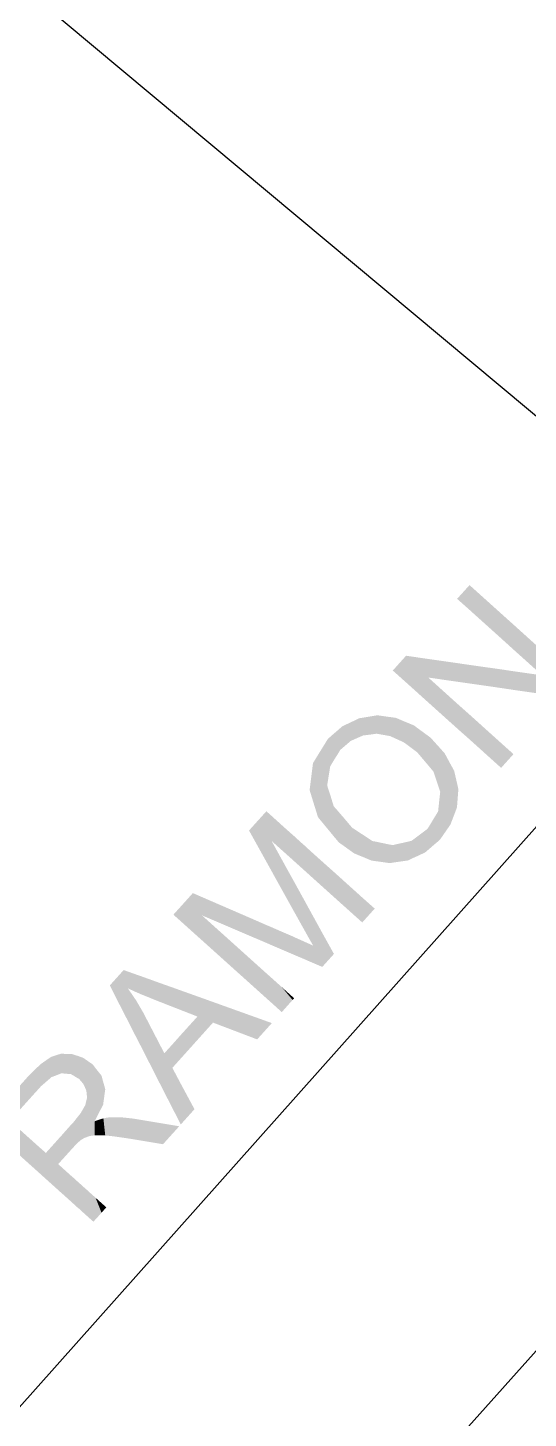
# Model space of a CAD drawing. Header units: inches. Extents: x 0.0008 to 0.0144, y 0.0003 to 0.0113.
# Drawn here: x 0.0131068 to 0.0132759, y 0.0040155 to 0.004485 of the extents above; entities that cross this region are included whole.
import ezdxf

# ---------------------------------------------------------------- set-up
doc = ezdxf.new("R2010")
doc.units = ezdxf.units.IN
doc.header["$MEASUREMENT"] = 0
doc.linetypes.add('STRICHPUNKT', pattern=[25.4, 12.7, -6.35, 0, -6.35])
doc.layers.add('Standard', color=7, linetype='Continuous')

# ---------------------------------------------------------------- blocks, each defined once
blk = doc.blocks.new('*U563')
at = {"color": 7, "linetype": 'ByBlock'}
for points in [[(0.333113, 0.104915), (0.333068, 0.105061), (0.333113, 0.105092)], [(0.333116, 0.104918), (0.333113, 0.105092), (0.333116, 0.105093)], [(0.333174, 0.10494), (0.333116, 0.105093), (0.333174, 0.105112)], [(0.333199, 0.10495), (0.333174, 0.105112), (0.333199, 0.105119)], [(0.333203, 0.104951), (0.333203, 0.105119), (0.333283, 0.104944)], [(0.333283, 0.104944), (0.333283, 0.105116), (0.333294, 0.104938)], [(0.333294, 0.104938), (0.333294, 0.105116), (0.333303, 0.104933)], [(0.333303, 0.104933), (0.333303, 0.105113), (0.333306, 0.104931)], [(0.333306, 0.104931), (0.333306, 0.105112), (0.33334, 0.10491)], [(0.33334, 0.10491), (0.33334, 0.105101), (0.333355, 0.104902)], [(0.333355, 0.104902), (0.333355, 0.105096), (0.333368, 0.104885)], [(0.333368, 0.104885), (0.333368, 0.105091), (0.333369, 0.104885)], [(0.333369, 0.104885), (0.333369, 0.105091), (0.333386, 0.104864)], [(0.333386, 0.104864), (0.333386, 0.105085), (0.333392, 0.104857)], [(0.333392, 0.104857), (0.333392, 0.105082), (0.333404, 0.10483)], [(0.333404, 0.10483), (0.333404, 0.105073), (0.333407, 0.104822)], [(0.333407, 0.104822), (0.333407, 0.105071), (0.333416, 0.104802)], [(0.333022, 0.104835), (0.332917, 0.104926), (0.333022, 0.105029)], [(0.333025, 0.104839), (0.333022, 0.105029), (0.333025, 0.105031)], [(0.333068, 0.104876), (0.333025, 0.105031), (0.333068, 0.105061)], [(0.333416, 0.104802), (0.333416, 0.105065), (0.333422, 0.104742)], [(0.332917, 0.104719), (0.33276, 0.104751), (0.332917, 0.104926)], [(0.33276, 0.104322), (0.332547, 0.104514), (0.33276, 0.104751)], [(0.333416, 0.104403), (0.333407, 0.10468), (0.333416, 0.104718)], [(0.333422, 0.104405), (0.333416, 0.104718), (0.333422, 0.104742)], [(0.333355, 0.104367), (0.33334, 0.104576), (0.333355, 0.104594)], [(0.333368, 0.104379), (0.333355, 0.104594), (0.333368, 0.104611)], [(0.333369, 0.104379), (0.333368, 0.104611), (0.333369, 0.104612)], [(0.333386, 0.104389), (0.333369, 0.104612), (0.333386, 0.104643)], [(0.333392, 0.104393), (0.333386, 0.104643), (0.333392, 0.104653)], [(0.333404, 0.104399), (0.333392, 0.104653), (0.333404, 0.104674)], [(0.333407, 0.1044), (0.333404, 0.104674), (0.333407, 0.10468)], [(0.33276, 0.104322), (0.33276, 0.104544), (0.332917, 0.104181)], [(0.333283, 0.104293), (0.333203, 0.104418), (0.333283, 0.104508)], [(0.333294, 0.104305), (0.333283, 0.104508), (0.333294, 0.104519)], [(0.333303, 0.104315), (0.333294, 0.104519), (0.333303, 0.104529)], [(0.333306, 0.104318), (0.333303, 0.104529), (0.333306, 0.104532)], [(0.33334, 0.104354), (0.333306, 0.104532), (0.33334, 0.104576)], [(0.333495, 0.10442), (0.333486, 0.104539), (0.333495, 0.104543)], [(0.333546, 0.10442), (0.333495, 0.104543), (0.333546, 0.10456)], [(0.333495, 0.10442), (0.333495, 0.104543), (0.333546, 0.10442)], [(0.333549, 0.10442), (0.333546, 0.10456), (0.333549, 0.104561)], [(0.333546, 0.10442), (0.333546, 0.10456), (0.333549, 0.10442)], [(0.33356, 0.10442), (0.333549, 0.104561), (0.33356, 0.104564)], [(0.333549, 0.10442), (0.333549, 0.104561), (0.33356, 0.10442)], [(0.33356, 0.10442), (0.33356, 0.104564), (0.333562, 0.10442)], [(0.333562, 0.10442), (0.33356, 0.104564), (0.333562, 0.104564)], [(0.333578, 0.104418), (0.333562, 0.104564), (0.333578, 0.104568)], [(0.333562, 0.10442), (0.333562, 0.104564), (0.333578, 0.104418)], [(0.333587, 0.104417), (0.333578, 0.104568), (0.333587, 0.10457)], [(0.333578, 0.104418), (0.333578, 0.104568), (0.333587, 0.104417)], [(0.333599, 0.104416), (0.333587, 0.10457), (0.333599, 0.104572)], [(0.333587, 0.104417), (0.333587, 0.10457), (0.333599, 0.104416)], [(0.333652, 0.10441), (0.333599, 0.104572), (0.333652, 0.104573)], [(0.333599, 0.104416), (0.333599, 0.104572), (0.333652, 0.10441)], [(0.333702, 0.104403), (0.333652, 0.104573), (0.333702, 0.104575)], [(0.333652, 0.10441), (0.333652, 0.104573), (0.333702, 0.104403)], [(0.333702, 0.104403), (0.333702, 0.104575), (0.33377, 0.104393)], [(0.33377, 0.104393), (0.33377, 0.104568), (0.333815, 0.104386)], [(0.333815, 0.104386), (0.333815, 0.104563), (0.334074, 0.104343)], [(0.334074, 0.104343), (0.333815, 0.104563), (0.334074, 0.10452)], [(0.332917, 0.104181), (0.332917, 0.104403), (0.333022, 0.104087)], [(0.333174, 0.10395), (0.333116, 0.104321), (0.333174, 0.104386)], [(0.333199, 0.1042), (0.333174, 0.104386), (0.333199, 0.104414)], [(0.333203, 0.104204), (0.333199, 0.104414), (0.333203, 0.104418)], [(0.333022, 0.104087), (0.333022, 0.104309), (0.333025, 0.104084)], [(0.333025, 0.104084), (0.333025, 0.104307), (0.333068, 0.104045)], [(0.333113, 0.104005), (0.333068, 0.104268), (0.333113, 0.104318)], [(0.333068, 0.104045), (0.333068, 0.104268), (0.333113, 0.104005)], [(0.333116, 0.104002), (0.333113, 0.104318), (0.333116, 0.104321)], [(0.333113, 0.104005), (0.333113, 0.104318), (0.333116, 0.104002)], [(0.333116, 0.104002), (0.333116, 0.104321), (0.333174, 0.10395)], [(0.333174, 0.10395), (0.333174, 0.104172), (0.333199, 0.103927)], [(0.333199, 0.103927), (0.333199, 0.10415), (0.333203, 0.103924)], [(0.333203, 0.103924), (0.333203, 0.104146), (0.333283, 0.103852)], [(0.333283, 0.103852), (0.333283, 0.104074), (0.333294, 0.103842)], [(0.333294, 0.103842), (0.333294, 0.104065), (0.333303, 0.103834)], [(0.333303, 0.103834), (0.333303, 0.104057), (0.333306, 0.103832)], [(0.333306, 0.103832), (0.333306, 0.104054), (0.33334, 0.1038)], [(0.33334, 0.1038), (0.33334, 0.104023), (0.333355, 0.103788)], [(0.333355, 0.103788), (0.333355, 0.10401), (0.333368, 0.103775)], [(0.333368, 0.103775), (0.333368, 0.103998), (0.333369, 0.103775)], [(0.333369, 0.103775), (0.333369, 0.103997), (0.333386, 0.103759)], [(0.333386, 0.103759), (0.333386, 0.103981), (0.333392, 0.103754)], [(0.333392, 0.103754), (0.333392, 0.103976), (0.333404, 0.103743)], [(0.333404, 0.103743), (0.333404, 0.103966), (0.333407, 0.103741)], [(0.333407, 0.103741), (0.333407, 0.103963), (0.333416, 0.103732)], [(0.333416, 0.103732), (0.333416, 0.103955), (0.333422, 0.103727)], [(0.333422, 0.103727), (0.333422, 0.10395), (0.333443, 0.103708)], [(0.333443, 0.103708), (0.333443, 0.10393), (0.333469, 0.103685)], [(0.333469, 0.103685), (0.333469, 0.103908), (0.333477, 0.103678)]]:
    blk.add_solid(points, dxfattribs=at)
at = {"color": 7, "linetype": 'ByBlock', "extrusion": (0, 0, -1)}
for points in [[(-0.333113, 0.104915), (-0.333113, 0.105092), (-0.333116, 0.104918)], [(-0.333116, 0.104918), (-0.333116, 0.105093), (-0.333174, 0.10494)], [(-0.333174, 0.10494), (-0.333174, 0.105112), (-0.333199, 0.10495)], [(-0.333199, 0.10495), (-0.333199, 0.105119), (-0.333203, 0.104951)], [(-0.333203, 0.104951), (-0.333199, 0.105119), (-0.333203, 0.105119)], [(-0.333283, 0.104944), (-0.333203, 0.105119), (-0.333283, 0.105116)], [(-0.333294, 0.104938), (-0.333283, 0.105116), (-0.333294, 0.105116)], [(-0.333303, 0.104933), (-0.333294, 0.105116), (-0.333303, 0.105113)], [(-0.333306, 0.104931), (-0.333303, 0.105113), (-0.333306, 0.105112)], [(-0.33334, 0.10491), (-0.333306, 0.105112), (-0.33334, 0.105101)], [(-0.333355, 0.104902), (-0.33334, 0.105101), (-0.333355, 0.105096)], [(-0.333368, 0.104885), (-0.333355, 0.105096), (-0.333368, 0.105091)], [(-0.333369, 0.104885), (-0.333368, 0.105091), (-0.333369, 0.105091)], [(-0.333386, 0.104864), (-0.333369, 0.105091), (-0.333386, 0.105085)], [(-0.333392, 0.104857), (-0.333386, 0.105085), (-0.333392, 0.105082)], [(-0.333404, 0.10483), (-0.333392, 0.105082), (-0.333404, 0.105073)], [(-0.333407, 0.104822), (-0.333404, 0.105073), (-0.333407, 0.105071)], [(-0.333416, 0.104802), (-0.333407, 0.105071), (-0.333416, 0.105065)], [(-0.333022, 0.104835), (-0.333022, 0.105029), (-0.333025, 0.104839)], [(-0.333025, 0.104839), (-0.333025, 0.105031), (-0.333068, 0.104876)], [(-0.333068, 0.104876), (-0.333068, 0.105061), (-0.333113, 0.104915)], [(-0.333422, 0.104742), (-0.333416, 0.105065), (-0.333422, 0.105061)], [(-0.333422, 0.104405), (-0.333422, 0.105061), (-0.333443, 0.104413)], [(-0.333443, 0.104413), (-0.333422, 0.105061), (-0.333443, 0.105046)], [(-0.333443, 0.104413), (-0.333443, 0.105046), (-0.333469, 0.104417)], [(-0.333469, 0.104417), (-0.333443, 0.105046), (-0.333469, 0.105029)], [(-0.333469, 0.104417), (-0.333469, 0.105029), (-0.333477, 0.104418)], [(-0.333477, 0.104418), (-0.333469, 0.105029), (-0.333477, 0.105019)], [(-0.333477, 0.104418), (-0.333477, 0.105019), (-0.333486, 0.104419)], [(-0.333486, 0.104419), (-0.333477, 0.105019), (-0.333486, 0.105007)], [(-0.333486, 0.104539), (-0.333486, 0.105007), (-0.333495, 0.104556)], [(-0.333495, 0.104556), (-0.333486, 0.105007), (-0.333495, 0.104995)], [(-0.333495, 0.104556), (-0.333495, 0.104995), (-0.333546, 0.104655)], [(-0.333546, 0.104655), (-0.333495, 0.104995), (-0.333546, 0.104931)], [(-0.332917, 0.104719), (-0.332917, 0.104926), (-0.333022, 0.104835)], [(-0.333546, 0.104655), (-0.333546, 0.104931), (-0.333549, 0.10466)], [(-0.333549, 0.10466), (-0.333546, 0.104931), (-0.333549, 0.10492)], [(-0.333549, 0.10466), (-0.333549, 0.10492), (-0.33356, 0.104683)], [(-0.33356, 0.104683), (-0.333549, 0.10492), (-0.33356, 0.104879)], [(-0.33356, 0.104683), (-0.33356, 0.104879), (-0.333562, 0.104697)], [(-0.333562, 0.104697), (-0.33356, 0.104879), (-0.333562, 0.104872)], [(-0.333562, 0.104697), (-0.333562, 0.104872), (-0.333578, 0.104815)], [(-0.33276, 0.104544), (-0.33276, 0.104751), (-0.332917, 0.104719)], [(-0.333416, 0.104403), (-0.333416, 0.104718), (-0.333422, 0.104405)], [(-0.333355, 0.104367), (-0.333355, 0.104594), (-0.333368, 0.104379)], [(-0.333368, 0.104379), (-0.333368, 0.104611), (-0.333369, 0.104379)], [(-0.333369, 0.104379), (-0.333369, 0.104612), (-0.333386, 0.104389)], [(-0.333386, 0.104389), (-0.333386, 0.104643), (-0.333392, 0.104393)], [(-0.333392, 0.104393), (-0.333392, 0.104653), (-0.333404, 0.104399)], [(-0.333404, 0.104399), (-0.333404, 0.104674), (-0.333407, 0.1044)], [(-0.333407, 0.1044), (-0.333407, 0.10468), (-0.333416, 0.104403)], [(-0.332917, 0.104181), (-0.33276, 0.104544), (-0.332917, 0.104403)], [(-0.333283, 0.104293), (-0.333283, 0.104508), (-0.333294, 0.104305)], [(-0.333294, 0.104305), (-0.333294, 0.104519), (-0.333303, 0.104315)], [(-0.333303, 0.104315), (-0.333303, 0.104529), (-0.333306, 0.104318)], [(-0.333306, 0.104318), (-0.333306, 0.104532), (-0.33334, 0.104354)], [(-0.33334, 0.104354), (-0.33334, 0.104576), (-0.333355, 0.104367)], [(-0.333486, 0.104419), (-0.333486, 0.104539), (-0.333495, 0.10442)], [(-0.33377, 0.104393), (-0.333702, 0.104575), (-0.33377, 0.104568)], [(-0.333815, 0.104386), (-0.33377, 0.104568), (-0.333815, 0.104563)], [(-0.334074, 0.104343), (-0.334074, 0.10452), (-0.334213, 0.104497)], [(-0.333022, 0.104087), (-0.332917, 0.104403), (-0.333022, 0.104309)], [(-0.333174, 0.104172), (-0.333174, 0.104386), (-0.333199, 0.1042)], [(-0.333199, 0.1042), (-0.333199, 0.104414), (-0.333203, 0.104204)], [(-0.333203, 0.104204), (-0.333203, 0.104418), (-0.333283, 0.104293)], [(-0.333025, 0.104084), (-0.333022, 0.104309), (-0.333025, 0.104307)], [(-0.333068, 0.104045), (-0.333025, 0.104307), (-0.333068, 0.104268)], [(-0.333199, 0.103927), (-0.333174, 0.104172), (-0.333199, 0.10415)], [(-0.333203, 0.103924), (-0.333199, 0.10415), (-0.333203, 0.104146)], [(-0.333283, 0.103852), (-0.333203, 0.104146), (-0.333283, 0.104074)], [(-0.333294, 0.103842), (-0.333283, 0.104074), (-0.333294, 0.104065)], [(-0.333303, 0.103834), (-0.333294, 0.104065), (-0.333303, 0.104057)], [(-0.333306, 0.103832), (-0.333303, 0.104057), (-0.333306, 0.104054)], [(-0.33334, 0.1038), (-0.333306, 0.104054), (-0.33334, 0.104023)], [(-0.333355, 0.103788), (-0.33334, 0.104023), (-0.333355, 0.10401)], [(-0.333368, 0.103775), (-0.333355, 0.10401), (-0.333368, 0.103998)], [(-0.333369, 0.103775), (-0.333368, 0.103998), (-0.333369, 0.103997)], [(-0.333386, 0.103759), (-0.333369, 0.103997), (-0.333386, 0.103981)], [(-0.333392, 0.103754), (-0.333386, 0.103981), (-0.333392, 0.103976)], [(-0.333404, 0.103743), (-0.333392, 0.103976), (-0.333404, 0.103966)], [(-0.333407, 0.103741), (-0.333404, 0.103966), (-0.333407, 0.103963)], [(-0.333416, 0.103732), (-0.333407, 0.103963), (-0.333416, 0.103955)], [(-0.333422, 0.103727), (-0.333416, 0.103955), (-0.333422, 0.10395)], [(-0.333443, 0.103708), (-0.333422, 0.10395), (-0.333443, 0.10393)], [(-0.333469, 0.103685), (-0.333443, 0.10393), (-0.333469, 0.103908)], [(-0.333477, 0.103678), (-0.333469, 0.103908), (-0.333477, 0.1039)], [(-0.333477, 0.103678), (-0.333477, 0.1039), (-0.333486, 0.103689)], [(-0.333486, 0.103689), (-0.333477, 0.1039), (-0.333486, 0.103892)], [(-0.333486, 0.103689), (-0.333486, 0.103892), (-0.333495, 0.103698)], [(-0.333495, 0.103698), (-0.333486, 0.103892), (-0.333495, 0.103884)], [(-0.333495, 0.103698), (-0.333495, 0.103884), (-0.333546, 0.103755)], [(-0.333546, 0.103755), (-0.333495, 0.103884), (-0.333546, 0.103838)], [(-0.333546, 0.103755), (-0.333546, 0.103838), (-0.333549, 0.103758)], [(-0.333549, 0.103758), (-0.333546, 0.103838), (-0.333549, 0.103836)], [(-0.333549, 0.103758), (-0.333549, 0.103836), (-0.33356, 0.103771)], [(-0.33356, 0.103771), (-0.333549, 0.103836), (-0.33356, 0.103825)], [(-0.33356, 0.103771), (-0.33356, 0.103825), (-0.333562, 0.103773)], [(-0.333562, 0.103773), (-0.33356, 0.103825), (-0.333562, 0.103824)], [(-0.333562, 0.103773), (-0.333562, 0.103824), (-0.333578, 0.103791)], [(-0.333578, 0.103791), (-0.333562, 0.103824), (-0.333578, 0.103809)], [(-0.333578, 0.103791), (-0.333578, 0.103809), (-0.333587, 0.103801)]]:
    blk.add_solid(points, dxfattribs=at)
blk = doc.blocks.new('*U564')
at = {"color": 7, "linetype": 'ByBlock'}
for points in [[(0.333736, 0.105471), (0.333617, 0.105705), (0.333736, 0.105837)], [(0.333736, 0.105471), (0.333736, 0.105837), (0.333772, 0.105402)], [(0.333772, 0.10568), (0.333772, 0.105824), (0.333842, 0.105648)], [(0.333842, 0.105648), (0.333842, 0.105799), (0.333883, 0.10563)], [(0.333772, 0.105402), (0.333772, 0.10568), (0.333842, 0.105264)], [(0.333883, 0.10563), (0.333883, 0.105785), (0.333905, 0.105621)], [(0.333905, 0.105621), (0.333905, 0.105777), (0.334024, 0.105573)], [(0.334024, 0.105573), (0.334024, 0.105734), (0.334085, 0.105549)], [(0.334085, 0.105549), (0.334085, 0.105712), (0.334154, 0.105522)], [(0.334154, 0.105522), (0.334154, 0.105688), (0.334226, 0.105494)], [(0.333842, 0.105264), (0.333842, 0.105578), (0.333883, 0.105185)], [(0.334226, 0.105494), (0.334226, 0.105662), (0.334344, 0.105448)], [(0.334344, 0.105448), (0.334344, 0.10562), (0.334369, 0.105438)], [(0.334503, 0.105386), (0.334503, 0.105563), (0.334882, 0.105242)], [(0.334882, 0.105242), (0.334503, 0.105563), (0.334882, 0.105427)], [(0.333883, 0.105185), (0.333883, 0.105508), (0.333905, 0.105142)], [(0.333905, 0.105142), (0.333905, 0.10547), (0.334024, 0.104908)], [(0.334369, 0.105237), (0.334344, 0.10541), (0.334369, 0.105438)], [(0.334344, 0.105209), (0.334226, 0.10528), (0.334344, 0.10541)], [(0.334024, 0.104908), (0.334024, 0.105241), (0.334085, 0.104788)], [(0.334154, 0.104654), (0.334085, 0.105123), (0.334154, 0.105199)], [(0.334226, 0.105078), (0.334154, 0.105199), (0.334226, 0.10528)], [(0.334085, 0.104788), (0.334085, 0.105123), (0.334154, 0.104654)], [(0.334154, 0.104654), (0.334154, 0.104998), (0.334226, 0.104512)]]:
    blk.add_solid(points, dxfattribs=at)
at = {"color": 7, "linetype": 'ByBlock', "extrusion": (0, 0, -1)}
for points in [[(-0.333772, 0.105402), (-0.333736, 0.105837), (-0.333772, 0.105824)], [(-0.333842, 0.105648), (-0.333772, 0.105824), (-0.333842, 0.105799)], [(-0.333883, 0.10563), (-0.333842, 0.105799), (-0.333883, 0.105785)], [(-0.333842, 0.105264), (-0.333772, 0.10568), (-0.333842, 0.105578)], [(-0.333905, 0.105621), (-0.333883, 0.105785), (-0.333905, 0.105777)], [(-0.334024, 0.105573), (-0.333905, 0.105777), (-0.334024, 0.105734)], [(-0.334085, 0.105549), (-0.334024, 0.105734), (-0.334085, 0.105712)], [(-0.334154, 0.105522), (-0.334085, 0.105712), (-0.334154, 0.105688)], [(-0.334226, 0.105494), (-0.334154, 0.105688), (-0.334226, 0.105662)], [(-0.333883, 0.105185), (-0.333842, 0.105578), (-0.333883, 0.105508)], [(-0.334344, 0.105448), (-0.334226, 0.105662), (-0.334344, 0.10562)], [(-0.334369, 0.105438), (-0.334344, 0.10562), (-0.334369, 0.105611)], [(-0.334369, 0.105237), (-0.334369, 0.105611), (-0.334503, 0.105386)], [(-0.334503, 0.105386), (-0.334369, 0.105611), (-0.334503, 0.105563)], [(-0.333905, 0.105142), (-0.333883, 0.105508), (-0.333905, 0.10547)], [(-0.334024, 0.104908), (-0.333905, 0.10547), (-0.334024, 0.105241)], [(-0.334344, 0.105209), (-0.334344, 0.10541), (-0.334369, 0.105237)], [(-0.334882, 0.105242), (-0.334882, 0.105427), (-0.335008, 0.105382)], [(-0.334085, 0.104788), (-0.334024, 0.105241), (-0.334085, 0.105123)], [(-0.334154, 0.104998), (-0.334154, 0.105199), (-0.334226, 0.105078)], [(-0.334226, 0.105078), (-0.334226, 0.10528), (-0.334344, 0.105209)], [(-0.334226, 0.104512), (-0.334154, 0.104998), (-0.334226, 0.104862)], [(-0.334226, 0.104512), (-0.334226, 0.104862), (-0.334344, 0.104643)]]:
    blk.add_solid(points, dxfattribs=at)
blk = doc.blocks.new('*U565')
at = {"color": 7, "linetype": 'ByBlock'}
for points in [[(0.334961, 0.106766), (0.334812, 0.107034), (0.334961, 0.107199)], [(0.334961, 0.106766), (0.334961, 0.107199), (0.335006, 0.106685)], [(0.335006, 0.106944), (0.335006, 0.107159), (0.335093, 0.106866)], [(0.335093, 0.106866), (0.335093, 0.10708), (0.335186, 0.106783)], [(0.335186, 0.106783), (0.335186, 0.106997), (0.3352, 0.10677)], [(0.3352, 0.10677), (0.3352, 0.106985), (0.335259, 0.106717)], [(0.335006, 0.106685), (0.335006, 0.106944), (0.335093, 0.106528)], [(0.335259, 0.106717), (0.335259, 0.106931), (0.33529, 0.106689)], [(0.33529, 0.106689), (0.33529, 0.106904), (0.335319, 0.106663)], [(0.335319, 0.106663), (0.335319, 0.106877), (0.335363, 0.106623)], [(0.335093, 0.106528), (0.335093, 0.106786), (0.335186, 0.106361)], [(0.335363, 0.106623), (0.335363, 0.106837), (0.335441, 0.106553)], [(0.335441, 0.106553), (0.335441, 0.106767), (0.335541, 0.106463)], [(0.335541, 0.106463), (0.335541, 0.106678), (0.335784, 0.106245)], [(0.335186, 0.106361), (0.335186, 0.106618), (0.3352, 0.106336)], [(0.3352, 0.106336), (0.3352, 0.106593), (0.335259, 0.10623)], [(0.33433, 0.106162), (0.334163, 0.106312), (0.33433, 0.106497)], [(0.33433, 0.106162), (0.33433, 0.106497), (0.334408, 0.106092)], [(0.334408, 0.106306), (0.334408, 0.106463), (0.334812, 0.106133)], [(0.334812, 0.106133), (0.334408, 0.106463), (0.334812, 0.106288)], [(0.335259, 0.10623), (0.335259, 0.106486), (0.33529, 0.106175)], [(0.33529, 0.106175), (0.33529, 0.10643), (0.335319, 0.106123)], [(0.334408, 0.106092), (0.334408, 0.106306), (0.334812, 0.105729)], [(0.334812, 0.106133), (0.334812, 0.106288), (0.334961, 0.10607)], [(0.335319, 0.106123), (0.335319, 0.106377), (0.335363, 0.106046)], [(0.335363, 0.105897), (0.335363, 0.106297), (0.335441, 0.105864)], [(0.334961, 0.10607), (0.334961, 0.106223), (0.335006, 0.10605)], [(0.335006, 0.10605), (0.335006, 0.106204), (0.335093, 0.106013)], [(0.335093, 0.106013), (0.335093, 0.106166), (0.335186, 0.105973)], [(0.335186, 0.105973), (0.335186, 0.106126), (0.3352, 0.105967)], [(0.3352, 0.105967), (0.3352, 0.106119), (0.335259, 0.105942)], [(0.335259, 0.105942), (0.335259, 0.106093), (0.33529, 0.105929)], [(0.33529, 0.105929), (0.33529, 0.106079), (0.335319, 0.105916)], [(0.335319, 0.105916), (0.335319, 0.106066), (0.335363, 0.105897)], [(0.334812, 0.105729), (0.334812, 0.105943), (0.334961, 0.105595)], [(0.334961, 0.105595), (0.334961, 0.105809), (0.335006, 0.105555)], [(0.335006, 0.105555), (0.335006, 0.105769), (0.335093, 0.105476)]]:
    blk.add_solid(points, dxfattribs=at)
at = {"color": 7, "linetype": 'ByBlock', "extrusion": (0, 0, -1)}
for points in [[(-0.335006, 0.106685), (-0.334961, 0.107199), (-0.335006, 0.107159)], [(-0.335093, 0.106866), (-0.335006, 0.107159), (-0.335093, 0.10708)], [(-0.335186, 0.106783), (-0.335093, 0.10708), (-0.335186, 0.106997)], [(-0.3352, 0.10677), (-0.335186, 0.106997), (-0.3352, 0.106985)], [(-0.335259, 0.106717), (-0.3352, 0.106985), (-0.335259, 0.106931)], [(-0.335093, 0.106528), (-0.335006, 0.106944), (-0.335093, 0.106786)], [(-0.33529, 0.106689), (-0.335259, 0.106931), (-0.33529, 0.106904)], [(-0.335319, 0.106663), (-0.33529, 0.106904), (-0.335319, 0.106877)], [(-0.335363, 0.106623), (-0.335319, 0.106877), (-0.335363, 0.106837)], [(-0.335186, 0.106361), (-0.335093, 0.106786), (-0.335186, 0.106618)], [(-0.335441, 0.106553), (-0.335363, 0.106837), (-0.335441, 0.106767)], [(-0.335541, 0.106463), (-0.335441, 0.106767), (-0.335541, 0.106678)], [(-0.335784, 0.106245), (-0.335541, 0.106678), (-0.335784, 0.106459)], [(-0.3352, 0.106336), (-0.335186, 0.106618), (-0.3352, 0.106593)], [(-0.335259, 0.10623), (-0.3352, 0.106593), (-0.335259, 0.106486)], [(-0.334408, 0.106092), (-0.33433, 0.106497), (-0.334408, 0.106463)], [(-0.33529, 0.106175), (-0.335259, 0.106486), (-0.33529, 0.10643)], [(-0.335319, 0.106123), (-0.33529, 0.10643), (-0.335319, 0.106377)], [(-0.335784, 0.106245), (-0.335784, 0.106459), (-0.335891, 0.106364)], [(-0.334812, 0.105729), (-0.334408, 0.106306), (-0.334812, 0.105943)], [(-0.334961, 0.10607), (-0.334812, 0.106288), (-0.334961, 0.106223)], [(-0.335363, 0.106046), (-0.335319, 0.106377), (-0.335363, 0.106297)], [(-0.335441, 0.105864), (-0.335363, 0.106297), (-0.335441, 0.106155)], [(-0.335006, 0.10605), (-0.334961, 0.106223), (-0.335006, 0.106204)], [(-0.335093, 0.106013), (-0.335006, 0.106204), (-0.335093, 0.106166)], [(-0.335186, 0.105973), (-0.335093, 0.106166), (-0.335186, 0.106126)], [(-0.335441, 0.105864), (-0.335441, 0.106155), (-0.335541, 0.105975)], [(-0.3352, 0.105967), (-0.335186, 0.106126), (-0.3352, 0.106119)], [(-0.335259, 0.105942), (-0.3352, 0.106119), (-0.335259, 0.106093)], [(-0.33529, 0.105929), (-0.335259, 0.106093), (-0.33529, 0.106079)], [(-0.335319, 0.105916), (-0.33529, 0.106079), (-0.335319, 0.106066)], [(-0.335363, 0.105897), (-0.335319, 0.106066), (-0.335363, 0.106046)], [(-0.334961, 0.105595), (-0.334812, 0.105943), (-0.334961, 0.105809)], [(-0.335006, 0.105555), (-0.334961, 0.105809), (-0.335006, 0.105769)], [(-0.335093, 0.105476), (-0.335006, 0.105769), (-0.335093, 0.105691)], [(-0.335093, 0.105476), (-0.335093, 0.105691), (-0.335186, 0.10558)], [(-0.335186, 0.10558), (-0.335093, 0.105691), (-0.335186, 0.105607)], [(-0.335186, 0.10558), (-0.335186, 0.105607), (-0.3352, 0.105595)]]:
    blk.add_solid(points, dxfattribs=at)
blk = doc.blocks.new('*U566')
at = {"color": 7, "linetype": 'ByBlock'}
for points in [[(0.335686, 0.107803), (0.335615, 0.107929), (0.335686, 0.107962)], [(0.335698, 0.107808), (0.335686, 0.107962), (0.335698, 0.107968)], [(0.335714, 0.107815), (0.335698, 0.107968), (0.335714, 0.107975)], [(0.335759, 0.107835), (0.335714, 0.107975), (0.335759, 0.107997)], [(0.335792, 0.107849), (0.335759, 0.107997), (0.335792, 0.108002)], [(0.335863, 0.107858), (0.335792, 0.108002), (0.335863, 0.108014)], [(0.335869, 0.107859), (0.335863, 0.108014), (0.335869, 0.108015)], [(0.335906, 0.107864), (0.335869, 0.108015), (0.335906, 0.108021)], [(0.335915, 0.107863), (0.335906, 0.108021), (0.335915, 0.108022)], [(0.335906, 0.107864), (0.335906, 0.108021), (0.335915, 0.107863)], [(0.335915, 0.107863), (0.335915, 0.108022), (0.33602, 0.107844)], [(0.33602, 0.107844), (0.33602, 0.108007), (0.336024, 0.107843)], [(0.336024, 0.107843), (0.336024, 0.108007), (0.336044, 0.107834)], [(0.336044, 0.107834), (0.336044, 0.108004), (0.336073, 0.107821)], [(0.336073, 0.107821), (0.336073, 0.108), (0.336141, 0.10779)], [(0.336141, 0.10779), (0.336141, 0.107971), (0.336176, 0.107764)], [(0.336176, 0.107764), (0.336176, 0.107957), (0.336208, 0.10774)], [(0.336208, 0.10774), (0.336208, 0.107943), (0.336227, 0.107726)], [(0.336227, 0.107726), (0.336227, 0.107936), (0.336256, 0.107704)], [(0.335489, 0.107459), (0.335483, 0.10781), (0.335489, 0.10782)], [(0.335509, 0.107584), (0.335489, 0.10782), (0.335509, 0.107837)], [(0.335539, 0.107634), (0.335509, 0.107837), (0.335539, 0.107864)], [(0.335583, 0.107704), (0.335539, 0.107864), (0.335583, 0.107901)], [(0.335596, 0.107726), (0.335583, 0.107901), (0.335596, 0.107913)], [(0.335615, 0.107742), (0.335596, 0.107913), (0.335615, 0.107929)], [(0.336256, 0.107704), (0.336256, 0.107914), (0.336323, 0.107625)], [(0.336323, 0.107625), (0.336323, 0.107865), (0.336345, 0.107599)], [(0.336345, 0.107599), (0.336345, 0.107849), (0.336371, 0.107568)], [(0.336371, 0.107568), (0.336371, 0.10783), (0.336395, 0.107539)], [(0.335483, 0.107052), (0.335404, 0.107682), (0.335483, 0.10781)], [(0.336395, 0.107539), (0.336395, 0.107803), (0.336435, 0.107419)], [(0.336435, 0.107419), (0.336435, 0.107759), (0.336451, 0.107371)], [(0.336451, 0.107371), (0.336451, 0.107741), (0.336453, 0.107365)], [(0.335361, 0.107287), (0.335332, 0.107381), (0.335361, 0.107612)], [(0.335404, 0.107148), (0.335361, 0.107612), (0.335404, 0.107682)], [(0.335361, 0.107287), (0.335361, 0.107612), (0.335404, 0.107148)], [(0.335404, 0.107148), (0.335404, 0.107682), (0.335483, 0.107052)], [(0.335483, 0.107052), (0.335483, 0.10742), (0.335489, 0.107045)], [(0.335489, 0.107045), (0.335489, 0.107401), (0.335509, 0.107021)], [(0.335509, 0.107021), (0.335509, 0.10734), (0.335539, 0.106984)], [(0.336451, 0.106955), (0.336435, 0.107197), (0.336451, 0.107347)], [(0.336453, 0.106958), (0.336451, 0.107347), (0.336453, 0.107365)], [(0.335539, 0.106984), (0.335539, 0.107242), (0.335583, 0.106932)], [(0.335583, 0.106932), (0.335583, 0.107192), (0.335596, 0.106922)], [(0.335596, 0.106922), (0.335596, 0.107176), (0.335615, 0.106909)], [(0.335615, 0.106909), (0.335615, 0.107155), (0.335686, 0.106858)], [(0.336395, 0.106907), (0.336371, 0.107092), (0.336395, 0.107132)], [(0.336435, 0.106941), (0.336395, 0.107132), (0.336435, 0.107197)], [(0.335686, 0.106858), (0.335686, 0.107071), (0.335698, 0.106849)], [(0.335698, 0.106849), (0.335698, 0.107057), (0.335714, 0.106838)], [(0.335714, 0.106838), (0.335714, 0.107047), (0.335759, 0.106819)], [(0.335759, 0.106819), (0.335759, 0.107017), (0.335792, 0.106806)], [(0.335792, 0.106806), (0.335792, 0.106996), (0.335863, 0.106776)], [(0.336256, 0.106814), (0.336227, 0.10696), (0.336256, 0.106982)], [(0.336323, 0.106845), (0.336256, 0.106982), (0.336323, 0.107032)], [(0.336345, 0.106864), (0.336323, 0.107032), (0.336345, 0.107049)], [(0.336371, 0.106886), (0.336345, 0.107049), (0.336371, 0.107092)], [(0.335863, 0.106776), (0.335863, 0.106949), (0.335869, 0.106775)], [(0.335869, 0.106775), (0.335869, 0.106944), (0.335906, 0.10677)], [(0.335906, 0.10677), (0.335906, 0.106937), (0.335915, 0.106769)], [(0.335915, 0.106769), (0.335915, 0.106935), (0.33602, 0.106754)], [(0.336073, 0.106762), (0.336044, 0.106908), (0.336073, 0.106915)], [(0.336141, 0.106772), (0.336073, 0.106915), (0.336141, 0.10693)], [(0.336176, 0.106777), (0.336141, 0.10693), (0.336176, 0.106938)], [(0.336208, 0.106792), (0.336176, 0.106938), (0.336208, 0.106946)], [(0.336227, 0.106801), (0.336208, 0.106946), (0.336227, 0.10696)]]:
    blk.add_solid(points, dxfattribs=at)
at = {"color": 7, "linetype": 'ByBlock', "extrusion": (0, 0, -1)}
for points in [[(-0.335686, 0.107803), (-0.335686, 0.107962), (-0.335698, 0.107808)], [(-0.335698, 0.107808), (-0.335698, 0.107968), (-0.335714, 0.107815)], [(-0.335714, 0.107815), (-0.335714, 0.107975), (-0.335759, 0.107835)], [(-0.335759, 0.107835), (-0.335759, 0.107997), (-0.335792, 0.107849)], [(-0.335792, 0.107849), (-0.335792, 0.108002), (-0.335863, 0.107858)], [(-0.335863, 0.107858), (-0.335863, 0.108014), (-0.335869, 0.107859)], [(-0.335869, 0.107859), (-0.335869, 0.108015), (-0.335906, 0.107864)], [(-0.33602, 0.107844), (-0.335915, 0.108022), (-0.33602, 0.108007)], [(-0.336024, 0.107843), (-0.33602, 0.108007), (-0.336024, 0.108007)], [(-0.336044, 0.107834), (-0.336024, 0.108007), (-0.336044, 0.108004)], [(-0.336073, 0.107821), (-0.336044, 0.108004), (-0.336073, 0.108)], [(-0.336141, 0.10779), (-0.336073, 0.108), (-0.336141, 0.107971)], [(-0.336176, 0.107764), (-0.336141, 0.107971), (-0.336176, 0.107957)], [(-0.336208, 0.10774), (-0.336176, 0.107957), (-0.336208, 0.107943)], [(-0.336227, 0.107726), (-0.336208, 0.107943), (-0.336227, 0.107936)], [(-0.336256, 0.107704), (-0.336227, 0.107936), (-0.336256, 0.107914)], [(-0.335489, 0.107459), (-0.335489, 0.10782), (-0.335509, 0.107584)], [(-0.335509, 0.107584), (-0.335509, 0.107837), (-0.335539, 0.107634)], [(-0.335539, 0.107634), (-0.335539, 0.107864), (-0.335583, 0.107704)], [(-0.335583, 0.107704), (-0.335583, 0.107901), (-0.335596, 0.107726)], [(-0.335596, 0.107726), (-0.335596, 0.107913), (-0.335615, 0.107742)], [(-0.335615, 0.107742), (-0.335615, 0.107929), (-0.335686, 0.107803)], [(-0.336323, 0.107625), (-0.336256, 0.107914), (-0.336323, 0.107865)], [(-0.336345, 0.107599), (-0.336323, 0.107865), (-0.336345, 0.107849)], [(-0.336371, 0.107568), (-0.336345, 0.107849), (-0.336371, 0.10783)], [(-0.336395, 0.107539), (-0.336371, 0.10783), (-0.336395, 0.107803)], [(-0.335483, 0.10742), (-0.335483, 0.10781), (-0.335489, 0.107459)], [(-0.336435, 0.107419), (-0.336395, 0.107803), (-0.336435, 0.107759)], [(-0.336451, 0.107371), (-0.336435, 0.107759), (-0.336451, 0.107741)], [(-0.336453, 0.107365), (-0.336451, 0.107741), (-0.336453, 0.107739)], [(-0.336453, 0.106958), (-0.336453, 0.107739), (-0.336492, 0.107014)], [(-0.336492, 0.107014), (-0.336453, 0.107739), (-0.336492, 0.107695)], [(-0.336492, 0.107014), (-0.336492, 0.107695), (-0.336541, 0.107085)], [(-0.336541, 0.107085), (-0.336492, 0.107695), (-0.336541, 0.107604)], [(-0.336541, 0.107085), (-0.336541, 0.107604), (-0.336573, 0.107168)], [(-0.336573, 0.107168), (-0.336541, 0.107604), (-0.336573, 0.107546)], [(-0.336573, 0.107168), (-0.336573, 0.107546), (-0.336597, 0.107232)], [(-0.336597, 0.107232), (-0.336573, 0.107546), (-0.336597, 0.107442)], [(-0.335489, 0.107045), (-0.335483, 0.10742), (-0.335489, 0.107401)], [(-0.335509, 0.107021), (-0.335489, 0.107401), (-0.335509, 0.10734)], [(-0.335539, 0.106984), (-0.335509, 0.10734), (-0.335539, 0.107242)], [(-0.336451, 0.106955), (-0.336451, 0.107347), (-0.336453, 0.106958)], [(-0.336597, 0.107232), (-0.336597, 0.107442), (-0.336609, 0.107388)], [(-0.335583, 0.106932), (-0.335539, 0.107242), (-0.335583, 0.107192)], [(-0.335596, 0.106922), (-0.335583, 0.107192), (-0.335596, 0.107176)], [(-0.335615, 0.106909), (-0.335596, 0.107176), (-0.335615, 0.107155)], [(-0.335686, 0.106858), (-0.335615, 0.107155), (-0.335686, 0.107071)], [(-0.336395, 0.106907), (-0.336395, 0.107132), (-0.336435, 0.106941)], [(-0.336435, 0.106941), (-0.336435, 0.107197), (-0.336451, 0.106955)], [(-0.335698, 0.106849), (-0.335686, 0.107071), (-0.335698, 0.107057)], [(-0.335714, 0.106838), (-0.335698, 0.107057), (-0.335714, 0.107047)], [(-0.335759, 0.106819), (-0.335714, 0.107047), (-0.335759, 0.107017)], [(-0.335792, 0.106806), (-0.335759, 0.107017), (-0.335792, 0.106996)], [(-0.335863, 0.106776), (-0.335792, 0.106996), (-0.335863, 0.106949)], [(-0.336256, 0.106814), (-0.336256, 0.106982), (-0.336323, 0.106845)], [(-0.336323, 0.106845), (-0.336323, 0.107032), (-0.336345, 0.106864)], [(-0.336345, 0.106864), (-0.336345, 0.107049), (-0.336371, 0.106886)], [(-0.336371, 0.106886), (-0.336371, 0.107092), (-0.336395, 0.106907)], [(-0.335869, 0.106775), (-0.335863, 0.106949), (-0.335869, 0.106944)], [(-0.335906, 0.10677), (-0.335869, 0.106944), (-0.335906, 0.106937)], [(-0.335915, 0.106769), (-0.335906, 0.106937), (-0.335915, 0.106935)], [(-0.33602, 0.106754), (-0.335915, 0.106935), (-0.33602, 0.106913)], [(-0.33602, 0.106754), (-0.33602, 0.106913), (-0.336024, 0.106754)], [(-0.336024, 0.106754), (-0.33602, 0.106913), (-0.336024, 0.106913)], [(-0.336024, 0.106754), (-0.336024, 0.106913), (-0.336044, 0.106758)], [(-0.336044, 0.106758), (-0.336024, 0.106913), (-0.336044, 0.106908)], [(-0.336044, 0.106758), (-0.336044, 0.106908), (-0.336073, 0.106762)], [(-0.336073, 0.106762), (-0.336073, 0.106915), (-0.336141, 0.106772)], [(-0.336141, 0.106772), (-0.336141, 0.10693), (-0.336176, 0.106777)], [(-0.336176, 0.106777), (-0.336176, 0.106938), (-0.336208, 0.106792)], [(-0.336208, 0.106792), (-0.336208, 0.106946), (-0.336227, 0.106801)], [(-0.336227, 0.106801), (-0.336227, 0.10696), (-0.336256, 0.106814)]]:
    blk.add_solid(points, dxfattribs=at)
blk = doc.blocks.new('*U567')
at = {"color": 7, "linetype": 'ByBlock'}
for points in [[(0.336705, 0.108926), (0.336598, 0.109021), (0.336705, 0.109139)], [(0.336705, 0.108926), (0.336705, 0.109139), (0.336976, 0.108682)], [(0.336976, 0.108682), (0.336976, 0.108895), (0.337082, 0.108586)], [(0.337082, 0.108586), (0.337082, 0.1088), (0.337328, 0.108365)], [(0.33616, 0.108304), (0.336046, 0.108406), (0.33616, 0.108533)], [(0.33616, 0.108304), (0.33616, 0.108533), (0.336351, 0.108132)], [(0.337328, 0.108205), (0.337328, 0.108578), (0.337521, 0.108177)], [(0.336351, 0.108346), (0.336351, 0.108505), (0.336598, 0.10831)], [(0.336598, 0.10831), (0.336351, 0.108505), (0.336598, 0.10847)], [(0.336598, 0.10831), (0.336598, 0.10847), (0.336705, 0.108295)], [(0.336705, 0.108295), (0.336705, 0.108454), (0.336976, 0.108256)], [(0.336976, 0.108256), (0.336705, 0.108454), (0.336976, 0.108416)], [(0.336976, 0.108256), (0.336976, 0.108416), (0.337082, 0.10824)], [(0.336351, 0.108132), (0.336351, 0.108346), (0.336598, 0.10791)], [(0.337082, 0.10824), (0.337082, 0.1084), (0.337328, 0.108205)], [(0.337328, 0.108205), (0.337082, 0.1084), (0.337328, 0.108365)], [(0.336598, 0.10791), (0.336598, 0.108123), (0.336705, 0.107815)], [(0.336705, 0.107815), (0.336705, 0.108028), (0.336976, 0.107571)]]:
    blk.add_solid(points, dxfattribs=at)
at = {"color": 7, "linetype": 'ByBlock', "extrusion": (0, 0, -1)}
for points in [[(-0.336976, 0.108682), (-0.336705, 0.109139), (-0.336976, 0.108895)], [(-0.337082, 0.108586), (-0.336976, 0.108895), (-0.337082, 0.1088)], [(-0.337328, 0.108365), (-0.337082, 0.1088), (-0.337328, 0.108578)], [(-0.336351, 0.108132), (-0.33616, 0.108533), (-0.336351, 0.108505)], [(-0.337521, 0.108177), (-0.337328, 0.108578), (-0.337521, 0.108405)], [(-0.336705, 0.108295), (-0.336598, 0.10847), (-0.336705, 0.108454)], [(-0.337082, 0.10824), (-0.336976, 0.108416), (-0.337082, 0.1084)], [(-0.336598, 0.10791), (-0.336351, 0.108346), (-0.336598, 0.108123)], [(-0.337521, 0.108177), (-0.337521, 0.108405), (-0.337634, 0.108303)], [(-0.336705, 0.107815), (-0.336598, 0.108123), (-0.336705, 0.108028)], [(-0.336976, 0.107571), (-0.336705, 0.108028), (-0.336976, 0.107784)], [(-0.336976, 0.107571), (-0.336976, 0.107784), (-0.337082, 0.107689)]]:
    blk.add_solid(points, dxfattribs=at)

msp = doc.modelspace()

# ---------------------------------------------------------------- linework, layer by layer
at = {"layer": 'Standard', "color": 4, "linetype": 'STRICHPUNKT'}
for p, q in [((0.01334936, 0.00429463), (0.01060267, 0.00658967)), ((0.01000632, 0.00054262), (0.01431137, 0.00537433))]:
    msp.add_line(p, q, dxfattribs=at)
at = {"layer": 'Standard', "color": 2, "linetype": 'ByBlock'}
msp.add_line((0.01425559, 0.00513477), (0.01008138, 0.00044991), dxfattribs=at)

# ---------------------------------------------------------------- block references
at = {"color": 7, "linetype": 'ByBlock', "xscale": 0.03937007874015748, "yscale": 0.03937007874015748, "zscale": 0.03937007874015748}
for name in ['*U567', '*U566', '*U565', '*U564', '*U563']:
    msp.add_blockref(name, (0, 0), dxfattribs=at)

doc.saveas('drawing.dxf')
